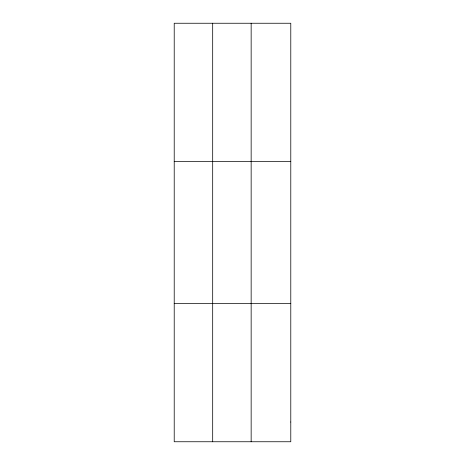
<?xml version="1.0" encoding="UTF-8"?>
<svg xmlns="http://www.w3.org/2000/svg" width="465" height="465" viewBox="0 0 465 465"><rect width="100%" height="100%" fill="white"/><g stroke="black" fill="none" stroke-linecap="round" stroke-linejoin="round"><path stroke-width="0.7" d="M212.685 441.75L212.685 23.25M251.152 441.75L251.152 23.25M174.218 161.355L290.782 161.355M174.218 303.645L290.782 303.645M290.782 422.022L290.782 441.75L174.218 441.75L174.218 23.25L290.782 23.25L290.782 422.022"/></g></svg>
